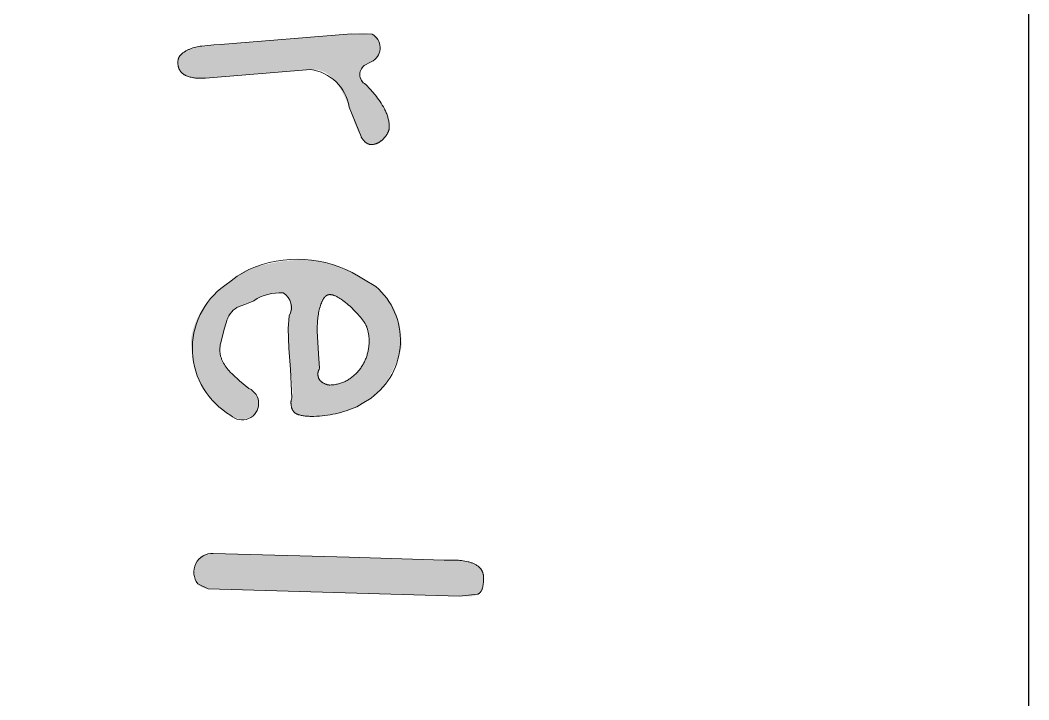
# Model space of a CAD drawing. Header units: millimetres. Extents: x 0 to 771, y -1 to 432.
# Drawn here: x 427.18 to 452.95, y 106.21 to 123.58 of the extents above; entities that cross this region are included whole.
import ezdxf

# ---------------------------------------------------------------- set-up
doc = ezdxf.new("R2010")
doc.units = ezdxf.units.MM
doc.header["$MEASUREMENT"] = 0
doc.layers.add('DEFAULT', color=4, linetype='Continuous', true_color=0x00ffff)
doc.layers.add('LAYER E', color=7, linetype='Continuous', true_color=0x000000)

msp = doc.modelspace()

# ---------------------------------------------------------------- hatches: boundary and pattern name
at = {"layer": 'DEFAULT', "true_color": 0x000000, "extrusion": (0, 0, -1)}
for points in [[(-435.886, 120.607), (-435.866, 120.641), (-435.846, 120.677), (-435.827, 120.713), (-435.809, 120.751), (-435.791, 120.789), (-435.774, 120.827), (-435.758, 120.867), (-435.663, 121.119), (-435.58, 121.357), (-435.557, 121.419), (-435.534, 121.481), (-435.509, 121.541), (-435.482, 121.601), (-435.454, 121.66), (-435.424, 121.718), (-435.394, 121.775), (-435.361, 121.831), (-435.344, 121.859), (-435.327, 121.886), (-435.31, 121.912), (-435.292, 121.938), (-435.273, 121.963), (-435.254, 121.988), (-435.235, 122.011), (-435.216, 122.035), (-435.196, 122.057), (-435.175, 122.079), (-435.154, 122.1), (-435.133, 122.121), (-435.111, 122.141), (-435.089, 122.16), (-435.066, 122.178), (-435.043, 122.196), (-435.032, 122.205), (-435.02, 122.213), (-435.008, 122.221), (-434.996, 122.229), (-434.984, 122.237), (-434.971, 122.244), (-434.959, 122.25), (-434.946, 122.257), (-434.933, 122.263), (-434.92, 122.269), (-434.907, 122.274), (-434.893, 122.279), (-434.88, 122.284), (-434.866, 122.289), (-434.853, 122.293), (-434.839, 122.297), (-434.825, 122.301), (-434.81, 122.304), (-434.796, 122.307), (-434.781, 122.309), (-434.767, 122.312), (-434.752, 122.314), (-434.737, 122.315), (-434.722, 122.317), (-434.707, 122.318), (-434.691, 122.319), (-434.676, 122.319), (-434.66, 122.319), (-434.644, 122.319), (-434.628, 122.319), (-434.612, 122.318), (-434.595, 122.317), (-434.595, 122.317), (-431.91, 122.1), (-431.883, 122.098), (-431.856, 122.097), (-431.828, 122.096), (-431.801, 122.096), (-431.773, 122.096), (-431.745, 122.097), (-431.716, 122.098), (-431.688, 122.1), (-431.659, 122.103), (-431.631, 122.106), (-431.603, 122.11), (-431.575, 122.115), (-431.548, 122.121), (-431.521, 122.127), (-431.494, 122.134), (-431.468, 122.142), (-431.455, 122.147), (-431.442, 122.151), (-431.43, 122.157), (-431.417, 122.162), (-431.405, 122.168), (-431.394, 122.174), (-431.382, 122.18), (-431.371, 122.187), (-431.36, 122.194), (-431.349, 122.202), (-431.339, 122.21), (-431.329, 122.218), (-431.319, 122.226), (-431.309, 122.235), (-431.3, 122.245), (-431.291, 122.254), (-431.286, 122.259), (-431.282, 122.264), (-431.278, 122.269), (-431.274, 122.275), (-431.27, 122.28), (-431.266, 122.285), (-431.262, 122.291), (-431.258, 122.297), (-431.255, 122.302), (-431.252, 122.308), (-431.248, 122.314), (-431.245, 122.32), (-431.242, 122.327), (-431.239, 122.333), (-431.236, 122.339), (-431.234, 122.346), (-431.231, 122.352), (-431.229, 122.359), (-431.227, 122.366), (-431.224, 122.373), (-431.222, 122.38), (-431.22, 122.387), (-431.219, 122.394), (-431.217, 122.401), (-431.215, 122.409), (-431.214, 122.416), (-431.212, 122.424), (-431.211, 122.432), (-431.209, 122.448), (-431.208, 122.464), (-431.207, 122.473), (-431.207, 122.483), (-431.206, 122.492), (-431.206, 122.502), (-431.207, 122.511), (-431.207, 122.52), (-431.208, 122.529), (-431.209, 122.537), (-431.21, 122.546), (-431.211, 122.555), (-431.212, 122.563), (-431.214, 122.571), (-431.216, 122.579), (-431.218, 122.588), (-431.221, 122.595), (-431.224, 122.603), (-431.226, 122.611), (-431.229, 122.618), (-431.233, 122.626), (-431.236, 122.633), (-431.24, 122.64), (-431.244, 122.647), (-431.248, 122.654), (-431.253, 122.661), (-431.257, 122.668), (-431.262, 122.674), (-431.267, 122.681), (-431.272, 122.687), (-431.278, 122.693), (-431.284, 122.699), (-431.29, 122.705), (-431.296, 122.711), (-431.309, 122.723), (-431.322, 122.734), (-431.335, 122.744), (-431.349, 122.755), (-431.364, 122.765), (-431.379, 122.775), (-431.394, 122.785), (-431.409, 122.794), (-431.425, 122.803), (-431.442, 122.812), (-431.459, 122.82), (-431.476, 122.828), (-431.493, 122.836), (-431.511, 122.844), (-431.53, 122.851), (-431.548, 122.858), (-431.586, 122.871), (-431.624, 122.882), (-431.663, 122.893), (-431.701, 122.902), (-431.739, 122.909), (-431.778, 122.916), (-431.817, 122.921), (-432.13, 122.947), (-432.13, 122.947), (-432.297, 122.96), (-432.297, 122.96), (-435.639, 123.229), (-435.764, 123.238), (-435.902, 123.245), (-435.938, 123.246), (-435.972, 123.246), (-436.007, 123.244), (-436.04, 123.242), (-436.073, 123.239), (-436.106, 123.235), (-436.137, 123.23), (-436.153, 123.227), (-436.168, 123.224), (-436.179, 123.22), (-436.189, 123.216), (-436.199, 123.212), (-436.209, 123.208), (-436.219, 123.203), (-436.228, 123.198), (-436.237, 123.192), (-436.246, 123.187), (-436.255, 123.181), (-436.259, 123.178), (-436.263, 123.175), (-436.267, 123.172), (-436.271, 123.169), (-436.275, 123.165), (-436.279, 123.162), (-436.283, 123.159), (-436.286, 123.155), (-436.29, 123.152), (-436.294, 123.148), (-436.297, 123.145), (-436.301, 123.141), (-436.304, 123.137), (-436.307, 123.133), (-436.311, 123.129), (-436.314, 123.125), (-436.317, 123.121), (-436.32, 123.116), (-436.323, 123.112), (-436.326, 123.107), (-436.329, 123.102), (-436.331, 123.097), (-436.334, 123.091), (-436.337, 123.086), (-436.339, 123.08), (-436.341, 123.074), (-436.344, 123.068), (-436.346, 123.061), (-436.348, 123.055), (-436.35, 123.048), (-436.352, 123.041), (-436.354, 123.034), (-436.358, 123.02), (-436.361, 123.004), (-436.364, 122.988), (-436.367, 122.971), (-436.369, 122.954), (-436.371, 122.935), (-436.373, 122.916), (-436.374, 122.896), (-436.375, 122.876), (-436.376, 122.857), (-436.375, 122.838), (-436.375, 122.821), (-436.374, 122.804), (-436.373, 122.796), (-436.372, 122.787), (-436.371, 122.78), (-436.37, 122.772), (-436.368, 122.764), (-436.367, 122.757), (-436.365, 122.75), (-436.364, 122.743), (-436.362, 122.736), (-436.36, 122.729), (-436.358, 122.723), (-436.355, 122.717), (-436.353, 122.711), (-436.35, 122.705), (-436.348, 122.699), (-436.345, 122.693), (-436.342, 122.688), (-436.339, 122.683), (-436.336, 122.678), (-436.334, 122.675), (-436.332, 122.673), (-436.326, 122.663), (-436.319, 122.654), (-436.311, 122.645), (-436.304, 122.636), (-436.296, 122.627), (-436.288, 122.619), (-436.28, 122.61), (-436.272, 122.602), (-436.264, 122.594), (-436.255, 122.586), (-436.246, 122.578), (-436.237, 122.57), (-436.228, 122.563), (-436.218, 122.556), (-436.209, 122.549), (-436.199, 122.542), (-436.095, 122.491), (-436.072, 122.48), (-436.049, 122.468), (-436.026, 122.455), (-436.003, 122.442), (-435.993, 122.435), (-435.984, 122.428), (-435.974, 122.421), (-435.966, 122.414), (-435.957, 122.407), (-435.949, 122.4), (-435.941, 122.393), (-435.934, 122.385), (-435.927, 122.378), (-435.92, 122.371), (-435.913, 122.363), (-435.907, 122.355), (-435.901, 122.348), (-435.896, 122.34), (-435.891, 122.332), (-435.886, 122.324), (-435.884, 122.32), (-435.882, 122.317), (-435.88, 122.313), (-435.878, 122.309), (-435.876, 122.305), (-435.874, 122.3), (-435.872, 122.296), (-435.87, 122.292), (-435.869, 122.288), (-435.867, 122.284), (-435.866, 122.28), (-435.864, 122.276), (-435.863, 122.272), (-435.862, 122.268), (-435.861, 122.263), (-435.86, 122.259), (-435.859, 122.255), (-435.858, 122.251), (-435.857, 122.247), (-435.857, 122.242), (-435.856, 122.238), (-435.856, 122.234), (-435.855, 122.229), (-435.855, 122.225), (-435.854, 122.221), (-435.854, 122.216), (-435.854, 122.212), (-435.854, 122.208), (-435.854, 122.203), (-435.854, 122.199), (-435.855, 122.194), (-435.855, 122.19), (-435.855, 122.188), (-435.855, 122.185), (-435.856, 122.183), (-435.856, 122.18), (-435.857, 122.178), (-435.857, 122.175), (-435.858, 122.173), (-435.859, 122.17), (-435.859, 122.168), (-435.86, 122.165), (-435.862, 122.159), (-435.864, 122.153), (-435.867, 122.147), (-435.869, 122.141), (-435.872, 122.134), (-435.876, 122.128), (-435.879, 122.121), (-435.887, 122.106), (-435.896, 122.091), (-435.906, 122.075), (-435.917, 122.058), (-435.93, 122.04), (-435.943, 122.021), (-435.973, 121.981), (-436.007, 121.938), (-436.119, 121.821), (-436.134, 121.805), (-436.149, 121.788), (-436.18, 121.752), (-436.212, 121.712), (-436.245, 121.669), (-436.278, 121.629), (-436.31, 121.588), (-436.341, 121.545), (-436.371, 121.502), (-436.401, 121.457), (-436.429, 121.411), (-436.457, 121.364), (-436.484, 121.316), (-436.497, 121.291), (-436.509, 121.266), (-436.521, 121.241), (-436.532, 121.216), (-436.542, 121.19), (-436.551, 121.164), (-436.56, 121.138), (-436.568, 121.112), (-436.575, 121.086), (-436.582, 121.059), (-436.588, 121.032), (-436.594, 121.004), (-436.598, 120.977), (-436.602, 120.949), (-436.606, 120.921), (-436.608, 120.893), (-436.609, 120.883), (-436.609, 120.872), (-436.609, 120.862), (-436.609, 120.851), (-436.609, 120.841), (-436.608, 120.831), (-436.607, 120.821), (-436.605, 120.81), (-436.603, 120.8), (-436.601, 120.79), (-436.599, 120.78), (-436.596, 120.769), (-436.593, 120.759), (-436.59, 120.749), (-436.586, 120.739), (-436.582, 120.729), (-436.578, 120.719), (-436.574, 120.709), (-436.569, 120.699), (-436.564, 120.689), (-436.558, 120.679), (-436.552, 120.669), (-436.546, 120.659), (-436.54, 120.649), (-436.533, 120.639), (-436.526, 120.629), (-436.519, 120.619), (-436.512, 120.609), (-436.504, 120.599), (-436.495, 120.59), (-436.487, 120.58), (-436.478, 120.57), (-436.46, 120.551), (-436.451, 120.542), (-436.442, 120.533), (-436.433, 120.525), (-436.423, 120.517), (-436.414, 120.509), (-436.405, 120.501), (-436.395, 120.494), (-436.386, 120.487), (-436.377, 120.48), (-436.367, 120.473), (-436.358, 120.467), (-436.348, 120.461), (-436.338, 120.455), (-436.329, 120.45), (-436.319, 120.445), (-436.309, 120.44), (-436.299, 120.435), (-436.289, 120.431), (-436.279, 120.427), (-436.269, 120.423), (-436.259, 120.42), (-436.249, 120.417), (-436.239, 120.414), (-436.229, 120.411), (-436.219, 120.409), (-436.209, 120.407), (-436.198, 120.405), (-436.188, 120.403), (-436.178, 120.402), (-436.167, 120.401), (-436.162, 120.401), (-436.158, 120.4), (-436.153, 120.4), (-436.148, 120.4), (-436.143, 120.4), (-436.139, 120.401), (-436.134, 120.401), (-436.129, 120.401), (-436.124, 120.402), (-436.12, 120.403), (-436.115, 120.403), (-436.11, 120.404), (-436.106, 120.405), (-436.101, 120.407), (-436.096, 120.408), (-436.092, 120.409), (-436.087, 120.411), (-436.082, 120.412), (-436.078, 120.414), (-436.073, 120.416), (-436.069, 120.418), (-436.064, 120.42), (-436.06, 120.422), (-436.055, 120.424), (-436.051, 120.426), (-436.046, 120.429), (-436.042, 120.431), (-436.037, 120.434), (-436.033, 120.437), (-436.028, 120.44), (-436.024, 120.443), (-436.02, 120.446), (-436.015, 120.449), (-436.011, 120.453), (-436.002, 120.46), (-435.993, 120.467), (-435.985, 120.475), (-435.976, 120.484), (-435.968, 120.493), (-435.959, 120.502), (-435.951, 120.512), (-435.943, 120.522), (-435.935, 120.533), (-435.926, 120.544), (-435.918, 120.556), (-435.91, 120.568), (-435.902, 120.58), (-435.894, 120.593)], [(-431.718, 109.172), (-431.713, 109.18), (-431.707, 109.188), (-431.702, 109.196), (-431.697, 109.204), (-431.692, 109.212), (-431.687, 109.221), (-431.683, 109.229), (-431.678, 109.238), (-431.674, 109.247), (-431.67, 109.256), (-431.666, 109.266), (-431.663, 109.275), (-431.66, 109.285), (-431.656, 109.295), (-431.653, 109.305), (-431.651, 109.315), (-431.648, 109.325), (-431.646, 109.335), (-431.643, 109.346), (-431.641, 109.357), (-431.64, 109.368), (-431.638, 109.379), (-431.636, 109.39), (-431.635, 109.401), (-431.633, 109.424), (-431.632, 109.448), (-431.632, 109.473), (-431.632, 109.498), (-431.633, 109.523), (-431.634, 109.535), (-431.635, 109.548), (-431.636, 109.56), (-431.638, 109.572), (-431.64, 109.583), (-431.642, 109.595), (-431.644, 109.606), (-431.646, 109.618), (-431.649, 109.629), (-431.651, 109.64), (-431.654, 109.651), (-431.657, 109.662), (-431.661, 109.672), (-431.664, 109.683), (-431.668, 109.693), (-431.672, 109.703), (-431.676, 109.713), (-431.681, 109.723), (-431.685, 109.733), (-431.69, 109.742), (-431.695, 109.752), (-431.7, 109.761), (-431.706, 109.77), (-431.711, 109.779), (-431.717, 109.788), (-431.723, 109.797), (-431.73, 109.805), (-431.736, 109.814), (-431.743, 109.822), (-431.749, 109.83), (-431.753, 109.834), (-431.757, 109.838), (-431.76, 109.842), (-431.764, 109.846), (-431.768, 109.849), (-431.772, 109.853), (-431.776, 109.856), (-431.78, 109.86), (-431.784, 109.863), (-431.788, 109.867), (-431.792, 109.87), (-431.796, 109.873), (-431.805, 109.88), (-431.814, 109.886), (-431.823, 109.892), (-431.833, 109.897), (-431.843, 109.902), (-431.853, 109.907), (-431.863, 109.912), (-431.874, 109.916), (-431.885, 109.921), (-431.896, 109.924), (-431.908, 109.928), (-431.919, 109.932), (-431.931, 109.935), (-431.944, 109.937), (-431.956, 109.94), (-431.969, 109.942), (-431.982, 109.944), (-431.996, 109.946), (-432.009, 109.948), (-432.023, 109.949), (-432.037, 109.95), (-432.052, 109.951), (-432.067, 109.951), (-432.082, 109.951), (-432.112, 109.951), (-432.113, 109.951), (-435.584, 109.849), (-435.584, 109.849), (-438.013, 109.778), (-438.136, 109.776), (-438.289, 109.776), (-438.331, 109.776), (-438.373, 109.774), (-438.414, 109.771), (-438.456, 109.767), (-438.498, 109.761), (-438.54, 109.754), (-438.581, 109.746), (-438.623, 109.736), (-438.644, 109.731), (-438.664, 109.725), (-438.684, 109.719), (-438.703, 109.712), (-438.722, 109.705), (-438.741, 109.698), (-438.759, 109.69), (-438.777, 109.681), (-438.795, 109.672), (-438.812, 109.663), (-438.829, 109.653), (-438.845, 109.642), (-438.861, 109.632), (-438.877, 109.62), (-438.892, 109.609), (-438.907, 109.596), (-438.914, 109.59), (-438.921, 109.584), (-438.927, 109.577), (-438.934, 109.57), (-438.94, 109.563), (-438.946, 109.555), (-438.952, 109.548), (-438.957, 109.54), (-438.963, 109.532), (-438.968, 109.524), (-438.972, 109.516), (-438.977, 109.507), (-438.981, 109.498), (-438.985, 109.489), (-438.989, 109.48), (-438.993, 109.471), (-438.996, 109.461), (-438.999, 109.452), (-439.002, 109.442), (-439.005, 109.431), (-439.007, 109.421), (-439.009, 109.411), (-439.011, 109.4), (-439.013, 109.389), (-439.014, 109.378), (-439.015, 109.366), (-439.016, 109.355), (-439.017, 109.343), (-439.017, 109.331), (-439.018, 109.319), (-439.018, 109.306), (-439.017, 109.294), (-439.015, 109.245), (-439.012, 109.199), (-439.01, 109.178), (-439.008, 109.158), (-439.005, 109.139), (-439.002, 109.12), (-438.999, 109.103), (-438.995, 109.086), (-438.991, 109.071), (-438.989, 109.064), (-438.987, 109.056), (-438.985, 109.049), (-438.982, 109.043), (-438.98, 109.036), (-438.978, 109.03), (-438.975, 109.024), (-438.973, 109.018), (-438.97, 109.013), (-438.967, 109.008), (-438.962, 108.997), (-438.956, 108.988), (-438.95, 108.979), (-438.947, 108.974), (-438.944, 108.97), (-438.941, 108.966), (-438.938, 108.962), (-438.935, 108.958), (-438.932, 108.954), (-438.928, 108.95), (-438.925, 108.947), (-438.922, 108.943), (-438.919, 108.94), (-438.915, 108.937), (-438.912, 108.934), (-438.909, 108.931), (-438.905, 108.928), (-438.902, 108.925), (-438.898, 108.923), (-438.895, 108.92), (-438.891, 108.918), (-438.888, 108.915), (-438.884, 108.913), (-438.881, 108.911), (-438.877, 108.909), (-438.873, 108.907), (-438.87, 108.906), (-438.866, 108.904), (-438.862, 108.903), (-438.856, 108.899), (-438.85, 108.896), (-438.844, 108.893), (-438.837, 108.889), (-438.831, 108.886), (-438.824, 108.884), (-438.818, 108.881), (-438.811, 108.878), (-438.805, 108.875), (-438.798, 108.873), (-438.791, 108.871), (-438.784, 108.869), (-438.777, 108.866), (-438.77, 108.865), (-438.763, 108.863), (-438.756, 108.861), (-438.749, 108.859), (-438.742, 108.858), (-438.727, 108.855), (-438.712, 108.853), (-438.697, 108.851), (-438.681, 108.85), (-438.665, 108.85), (-438.649, 108.849), (-438.406, 108.856), (-438.405, 108.856), (-431.978, 109.045), (-431.968, 109.045), (-431.958, 109.046), (-431.947, 109.046), (-431.937, 109.048), (-431.928, 109.049), (-431.918, 109.05), (-431.908, 109.052), (-431.899, 109.054), (-431.89, 109.057), (-431.881, 109.059), (-431.872, 109.062), (-431.863, 109.065), (-431.854, 109.068), (-431.846, 109.071), (-431.837, 109.075), (-431.829, 109.079), (-431.821, 109.083), (-431.813, 109.087), (-431.806, 109.092), (-431.798, 109.097), (-431.791, 109.102), (-431.783, 109.107), (-431.776, 109.112), (-431.769, 109.118), (-431.762, 109.124), (-431.755, 109.13), (-431.749, 109.137), (-431.742, 109.143), (-431.736, 109.15), (-431.73, 109.157), (-431.724, 109.164)]]:
    msp.add_hatch(color=178, dxfattribs=at).paths.add_polyline_path(points, flags=0)
h = msp.add_hatch(color=178, dxfattribs=at)
h.paths.add_polyline_path([(-432.559, 113.479), (-432.52, 113.504), (-432.481, 113.53), (-432.442, 113.558), (-432.404, 113.587), (-432.366, 113.618), (-432.328, 113.649), (-432.291, 113.682), (-432.254, 113.717), (-432.217, 113.752), (-432.181, 113.789), (-432.11, 113.865), (-432.039, 113.944), (-431.971, 114.027), (-431.938, 114.069), (-431.907, 114.111), (-431.877, 114.151), (-431.85, 114.19), (-431.824, 114.229), (-431.801, 114.267), (-431.779, 114.304), (-431.759, 114.339), (-431.755, 114.349), (-431.75, 114.358), (-431.745, 114.368), (-431.741, 114.379), (-431.732, 114.401), (-431.723, 114.425), (-431.714, 114.452), (-431.705, 114.48), (-431.697, 114.51), (-431.689, 114.541), (-431.622, 114.815), (-431.606, 114.886), (-431.591, 114.957), (-431.579, 115.026), (-431.567, 115.095), (-431.558, 115.161), (-431.551, 115.219), (-431.546, 115.271), (-431.544, 115.295), (-431.544, 115.316), (-431.543, 115.34), (-431.544, 115.365), (-431.545, 115.389), (-431.546, 115.414), (-431.548, 115.439), (-431.551, 115.464), (-431.554, 115.489), (-431.558, 115.514), (-431.563, 115.54), (-431.568, 115.566), (-431.574, 115.592), (-431.58, 115.618), (-431.587, 115.645), (-431.594, 115.671), (-431.603, 115.698), (-431.611, 115.725), (-431.63, 115.779), (-431.651, 115.833), (-431.672, 115.887), (-431.696, 115.94), (-431.721, 115.993), (-431.747, 116.045), (-431.775, 116.097), (-431.805, 116.149), (-431.835, 116.2), (-431.867, 116.25), (-431.9, 116.299), (-431.934, 116.347), (-431.97, 116.394), (-432.006, 116.439), (-432.044, 116.484), (-432.083, 116.527), (-432.122, 116.569), (-432.162, 116.609), (-432.202, 116.646), (-432.242, 116.681), (-432.262, 116.698), (-432.283, 116.714), (-432.303, 116.73), (-432.323, 116.745), (-432.344, 116.759), (-432.364, 116.773), (-432.385, 116.786), (-432.405, 116.799), (-432.451, 116.83), (-432.494, 116.86), (-432.533, 116.889), (-432.57, 116.917), (-432.723, 117.034), (-432.758, 117.064), (-432.792, 117.092), (-432.825, 117.117), (-432.842, 117.128), (-432.858, 117.14), (-432.866, 117.145), (-432.875, 117.15), (-432.884, 117.155), (-432.892, 117.16), (-432.902, 117.165), (-432.911, 117.17), (-432.921, 117.174), (-432.93, 117.179), (-432.941, 117.183), (-432.951, 117.187), (-432.961, 117.191), (-432.972, 117.195), (-432.983, 117.199), (-432.995, 117.202), (-433.018, 117.209), (-433.103, 117.237), (-433.188, 117.264), (-433.273, 117.289), (-433.358, 117.312), (-433.444, 117.334), (-433.53, 117.353), (-433.616, 117.372), (-433.702, 117.388), (-433.789, 117.403), (-433.876, 117.416), (-433.963, 117.427), (-434.05, 117.437), (-434.137, 117.445), (-434.225, 117.451), (-434.313, 117.456), (-434.401, 117.459), (-434.441, 117.46), (-434.481, 117.459), (-434.522, 117.457), (-434.564, 117.455), (-434.606, 117.451), (-434.65, 117.446), (-434.694, 117.44), (-434.739, 117.433), (-434.785, 117.425), (-434.832, 117.416), (-434.927, 117.395), (-435.027, 117.369), (-435.129, 117.339), (-435.231, 117.307), (-435.329, 117.273), (-435.422, 117.237), (-435.511, 117.201), (-435.596, 117.162), (-435.637, 117.143), (-435.677, 117.123), (-435.716, 117.102), (-435.753, 117.082), (-435.79, 117.061), (-435.825, 117.039), (-435.841, 117.028), (-435.856, 117.017), (-435.871, 117.007), (-435.886, 116.997), (-435.901, 116.988), (-435.916, 116.98), (-435.932, 116.972), (-435.947, 116.964), (-435.977, 116.95), (-436.007, 116.934), (-436.068, 116.901), (-436.124, 116.868), (-436.149, 116.853), (-436.171, 116.838), (-436.263, 116.774), (-436.307, 116.738), (-436.348, 116.701), (-436.389, 116.663), (-436.427, 116.625), (-436.464, 116.586), (-436.5, 116.547), (-436.533, 116.508), (-436.565, 116.468), (-436.596, 116.427), (-436.625, 116.386), (-436.652, 116.344), (-436.678, 116.302), (-436.702, 116.259), (-436.724, 116.216), (-436.745, 116.172), (-436.755, 116.15), (-436.764, 116.128), (-436.782, 116.083), (-436.798, 116.037), (-436.814, 115.991), (-436.829, 115.943), (-436.842, 115.895), (-436.855, 115.846), (-436.866, 115.795), (-436.877, 115.744), (-436.886, 115.693), (-436.894, 115.64), (-436.902, 115.586), (-436.908, 115.532), (-436.913, 115.477), (-436.917, 115.42), (-436.92, 115.363), (-436.922, 115.305), (-436.922, 115.297), (-436.922, 115.289), (-436.922, 115.28), (-436.922, 115.271), (-436.921, 115.262), (-436.92, 115.253), (-436.918, 115.234), (-436.916, 115.215), (-436.912, 115.195), (-436.908, 115.174), (-436.903, 115.152), (-436.898, 115.13), (-436.892, 115.107), (-436.885, 115.084), (-436.878, 115.06), (-436.861, 115.009), (-436.841, 114.956), (-436.819, 114.902), (-436.796, 114.847), (-436.747, 114.738), (-436.694, 114.629), (-436.636, 114.52), (-436.606, 114.466), (-436.575, 114.413), (-436.544, 114.363), (-436.512, 114.313), (-436.48, 114.265), (-436.448, 114.219), (-436.415, 114.174), (-436.382, 114.13), (-436.366, 114.109), (-436.349, 114.09), (-436.333, 114.071), (-436.317, 114.053), (-436.301, 114.036), (-436.286, 114.021), (-436.27, 114.006), (-436.255, 113.992), (-436.24, 113.98), (-436.233, 113.974), (-436.226, 113.968), (-436.218, 113.963), (-436.211, 113.958), (-436.204, 113.953), (-436.197, 113.948), (-436.19, 113.944), (-436.183, 113.94), (-436.176, 113.936), (-436.169, 113.932), (-436.162, 113.929), (-436.155, 113.926), (-436.148, 113.923), (-436.142, 113.921), (-436.128, 113.916), (-436.115, 113.91), (-436.101, 113.904), (-436.088, 113.898), (-436.074, 113.891), (-436.06, 113.883), (-436.046, 113.875), (-436.032, 113.867), (-436.018, 113.858), (-436.004, 113.849), (-435.99, 113.839), (-435.976, 113.829), (-435.961, 113.818), (-435.947, 113.807), (-435.918, 113.783), (-435.847, 113.734), (-435.838, 113.728), (-435.829, 113.722), (-435.82, 113.717), (-435.812, 113.712), (-435.803, 113.707), (-435.798, 113.705), (-435.794, 113.703), (-435.789, 113.701), (-435.785, 113.699), (-435.78, 113.698), (-435.64, 113.642), (-435.572, 113.618), (-435.504, 113.595), (-435.437, 113.574), (-435.37, 113.555), (-435.302, 113.537), (-435.235, 113.521), (-435.168, 113.507), (-435.1, 113.494), (-435.032, 113.483), (-434.962, 113.474), (-434.893, 113.466), (-434.822, 113.46), (-434.752, 113.456), (-434.68, 113.453), (-434.613, 113.453), (-434.581, 113.453), (-434.55, 113.454), (-434.52, 113.456), (-434.491, 113.458), (-434.463, 113.461), (-434.436, 113.464), (-434.409, 113.467), (-434.384, 113.472), (-434.36, 113.477), (-434.337, 113.482), (-434.315, 113.488), (-434.304, 113.491), (-434.293, 113.494), (-434.283, 113.498), (-434.273, 113.501), (-434.263, 113.505), (-434.253, 113.509), (-434.249, 113.511), (-434.244, 113.513), (-434.24, 113.515), (-434.235, 113.517), (-434.231, 113.519), (-434.226, 113.522), (-434.222, 113.524), (-434.218, 113.527), (-434.214, 113.529), (-434.21, 113.532), (-434.206, 113.535), (-434.202, 113.538), (-434.198, 113.541), (-434.194, 113.544), (-434.19, 113.547), (-434.187, 113.55), (-434.183, 113.553), (-434.18, 113.557), (-434.176, 113.56), (-434.173, 113.564), (-434.17, 113.567), (-434.167, 113.571), (-434.163, 113.575), (-434.16, 113.579), (-434.157, 113.582), (-434.155, 113.586), (-434.152, 113.591), (-434.149, 113.595), (-434.146, 113.599), (-434.144, 113.603), (-434.141, 113.608), (-434.139, 113.612), (-434.136, 113.617), (-434.134, 113.621), (-434.131, 113.626), (-434.129, 113.631), (-434.127, 113.636), (-434.125, 113.641), (-434.123, 113.646), (-434.121, 113.651), (-434.118, 113.662), (-434.114, 113.672), (-434.111, 113.683), (-434.108, 113.695), (-434.106, 113.707), (-434.104, 113.719), (-434.102, 113.731), (-434.1, 113.744), (-434.099, 113.757), (-434.098, 113.771), (-434.097, 113.784), (-434.097, 113.798), (-434.096, 113.804), (-434.097, 113.811), (-434.097, 113.817), (-434.097, 113.824), (-434.098, 113.831), (-434.099, 113.838), (-434.1, 113.845), (-434.101, 113.852), (-434.103, 113.86), (-434.104, 113.868), (-434.108, 113.884), (-434.112, 113.901), (-434.117, 113.919), (-434.122, 113.942), (-434.127, 113.965), (-434.13, 113.987), (-434.133, 114.009), (-434.134, 114.02), (-434.135, 114.031), (-434.136, 114.043), (-434.137, 114.055), (-434.137, 114.082), (-434.137, 114.111), (-434.131, 114.248), (-434.121, 114.384), (-434.106, 114.52), (-434.087, 114.654), (-434.068, 114.789), (-434.054, 114.925), (-434.044, 115.061), (-434.038, 115.198), (-434.038, 115.198), (-434.026, 115.701), (-434.025, 115.743), (-434.026, 115.784), (-434.028, 115.824), (-434.031, 115.864), (-434.035, 115.904), (-434.04, 115.943), (-434.046, 115.981), (-434.054, 116.019), (-434.061, 116.057), (-434.067, 116.096), (-434.073, 116.134), (-434.077, 116.174), (-434.08, 116.214), (-434.082, 116.255), (-434.082, 116.296), (-434.082, 116.337), (-434.081, 116.343), (-434.081, 116.349), (-434.081, 116.355), (-434.08, 116.361), (-434.08, 116.367), (-434.079, 116.372), (-434.078, 116.378), (-434.077, 116.383), (-434.076, 116.389), (-434.074, 116.394), (-434.073, 116.399), (-434.072, 116.405), (-434.07, 116.41), (-434.068, 116.415), (-434.066, 116.42), (-434.065, 116.425), (-434.062, 116.43), (-434.06, 116.435), (-434.058, 116.44), (-434.056, 116.445), (-434.053, 116.449), (-434.05, 116.454), (-434.048, 116.459), (-434.045, 116.463), (-434.042, 116.468), (-434.039, 116.472), (-434.036, 116.477), (-434.032, 116.481), (-434.029, 116.485), (-434.025, 116.489), (-434.022, 116.493), (-434.018, 116.497), (-434.002, 116.513), (-433.987, 116.528), (-433.972, 116.543), (-433.956, 116.557), (-433.941, 116.571), (-433.926, 116.584), (-433.911, 116.596), (-433.895, 116.608), (-433.773, 116.604), (-433.718, 116.6), (-433.668, 116.597), (-433.621, 116.592), (-433.598, 116.589), (-433.575, 116.585), (-433.553, 116.581), (-433.531, 116.577), (-433.51, 116.573), (-433.489, 116.568), (-433.468, 116.563), (-433.448, 116.557), (-433.427, 116.551), (-433.407, 116.544), (-433.387, 116.536), (-433.368, 116.528), (-433.348, 116.52), (-433.329, 116.51), (-433.289, 116.49), (-433.245, 116.466), (-433.146, 116.41), (-433.144, 116.408), (-433.143, 116.407), (-433.141, 116.406), (-433.14, 116.404), (-433.138, 116.403), (-433.136, 116.401), (-433.135, 116.4), (-433.133, 116.399), (-433.132, 116.398), (-433.13, 116.396), (-433.128, 116.395), (-433.126, 116.394), (-433.125, 116.393), (-433.123, 116.392), (-433.121, 116.391), (-433.119, 116.39), (-433.117, 116.389), (-433.115, 116.388), (-433.114, 116.387), (-433.112, 116.386), (-433.11, 116.385), (-433.108, 116.385), (-433.106, 116.384), (-433.104, 116.383), (-433.102, 116.382), (-433.099, 116.382), (-433.097, 116.381), (-433.095, 116.381), (-433.093, 116.38), (-433.091, 116.379), (-433.086, 116.379), (-433.082, 116.378), (-433.077, 116.377), (-433.073, 116.375), (-433.068, 116.374), (-433.063, 116.373), (-433.058, 116.371), (-433.053, 116.369), (-433.048, 116.367), (-433.043, 116.365), (-433.037, 116.363), (-433.026, 116.358), (-433.015, 116.353), (-433.003, 116.347), (-432.992, 116.341), (-432.986, 116.338), (-432.98, 116.335), (-432.974, 116.333), (-432.969, 116.33), (-432.963, 116.328), (-432.958, 116.326), (-432.952, 116.324), (-432.947, 116.322), (-432.941, 116.321), (-432.936, 116.319), (-432.93, 116.318), (-432.925, 116.317), (-432.92, 116.315), (-432.914, 116.314), (-432.909, 116.314), (-432.904, 116.312), (-432.899, 116.311), (-432.893, 116.31), (-432.888, 116.308), (-432.882, 116.307), (-432.877, 116.305), (-432.871, 116.303), (-432.866, 116.301), (-432.86, 116.299), (-432.854, 116.296), (-432.849, 116.294), (-432.843, 116.291), (-432.837, 116.288), (-432.825, 116.282), (-432.802, 116.272), (-432.778, 116.261), (-432.754, 116.249), (-432.731, 116.237), (-432.707, 116.223), (-432.684, 116.208), (-432.66, 116.192), (-432.637, 116.176), (-432.625, 116.167), (-432.619, 116.163), (-432.613, 116.158), (-432.608, 116.153), (-432.602, 116.148), (-432.597, 116.143), (-432.592, 116.138), (-432.586, 116.132), (-432.581, 116.127), (-432.576, 116.121), (-432.571, 116.116), (-432.566, 116.11), (-432.561, 116.104), (-432.556, 116.098), (-432.552, 116.091), (-432.542, 116.079), (-432.533, 116.065), (-432.525, 116.051), (-432.516, 116.037), (-432.508, 116.022), (-432.5, 116.007), (-432.493, 115.991), (-432.48, 115.961), (-432.474, 115.946), (-432.467, 115.93), (-432.46, 115.911), (-432.446, 115.868), (-432.43, 115.817), (-432.396, 115.704), (-432.364, 115.582), (-432.304, 115.335), (-432.292, 115.279), (-432.288, 115.253), (-432.284, 115.23), (-432.281, 115.208), (-432.28, 115.198), (-432.279, 115.189), (-432.279, 115.179), (-432.278, 115.171), (-432.278, 115.163), (-432.278, 115.155), (-432.279, 115.134), (-432.281, 115.113), (-432.282, 115.093), (-432.285, 115.073), (-432.288, 115.053), (-432.291, 115.033), (-432.296, 115.013), (-432.3, 114.994), (-432.306, 114.974), (-432.311, 114.955), (-432.318, 114.937), (-432.325, 114.918), (-432.332, 114.9), (-432.34, 114.881), (-432.349, 114.863), (-432.358, 114.845), (-432.377, 114.81), (-432.398, 114.776), (-432.419, 114.742), (-432.442, 114.71), (-432.466, 114.678), (-432.491, 114.646), (-432.517, 114.616), (-432.544, 114.586), (-432.6, 114.529), (-432.659, 114.472), (-432.72, 114.418), (-432.783, 114.365), (-433.021, 114.167), (-433.181, 114.009), (-433.193, 113.997), (-433.204, 113.985), (-433.214, 113.972), (-433.219, 113.966), (-433.224, 113.96), (-433.229, 113.954), (-433.233, 113.948), (-433.237, 113.941), (-433.241, 113.935), (-433.245, 113.929), (-433.249, 113.923), (-433.252, 113.917), (-433.255, 113.911), (-433.258, 113.905), (-433.261, 113.899), (-433.264, 113.893), (-433.266, 113.886), (-433.269, 113.88), (-433.271, 113.874), (-433.273, 113.868), (-433.274, 113.862), (-433.276, 113.856), (-433.277, 113.85), (-433.279, 113.844), (-433.28, 113.838), (-433.28, 113.832), (-433.281, 113.826), (-433.281, 113.82), (-433.282, 113.814), (-433.282, 113.804), (-433.282, 113.793), (-433.281, 113.783), (-433.281, 113.773), (-433.28, 113.763), (-433.278, 113.753), (-433.277, 113.743), (-433.275, 113.733), (-433.273, 113.723), (-433.271, 113.713), (-433.269, 113.703), (-433.266, 113.694), (-433.263, 113.684), (-433.26, 113.675), (-433.256, 113.665), (-433.253, 113.656), (-433.249, 113.647), (-433.244, 113.638), (-433.24, 113.629), (-433.235, 113.62), (-433.23, 113.611), (-433.225, 113.602), (-433.219, 113.593), (-433.213, 113.584), (-433.207, 113.576), (-433.201, 113.567), (-433.194, 113.559), (-433.187, 113.55), (-433.18, 113.542), (-433.173, 113.534), (-433.165, 113.526), (-433.157, 113.517), (-433.149, 113.51), (-433.141, 113.502), (-433.133, 113.494), (-433.124, 113.487), (-433.116, 113.48), (-433.107, 113.474), (-433.098, 113.467), (-433.09, 113.461), (-433.081, 113.455), (-433.072, 113.449), (-433.063, 113.444), (-433.054, 113.438), (-433.044, 113.433), (-433.035, 113.429), (-433.025, 113.424), (-433.016, 113.42), (-433.006, 113.416), (-432.996, 113.412), (-432.986, 113.408), (-432.977, 113.405), (-432.966, 113.402), (-432.956, 113.399), (-432.946, 113.397), (-432.936, 113.394), (-432.925, 113.392), (-432.915, 113.39), (-432.904, 113.389), (-432.893, 113.387), (-432.882, 113.386), (-432.871, 113.385), (-432.86, 113.385), (-432.849, 113.384), (-432.841, 113.384), (-432.832, 113.384), (-432.824, 113.384), (-432.816, 113.385), (-432.807, 113.386), (-432.799, 113.387), (-432.79, 113.388), (-432.781, 113.389), (-432.773, 113.39), (-432.764, 113.392), (-432.755, 113.394), (-432.746, 113.396), (-432.738, 113.398), (-432.729, 113.401), (-432.72, 113.403), (-432.711, 113.406), (-432.702, 113.409), (-432.692, 113.413), (-432.674, 113.42), (-432.655, 113.428), (-432.637, 113.436), (-432.618, 113.446), (-432.598, 113.456), (-432.579, 113.467)], flags=0)
h.paths.add_polyline_path([(-435.508, 114.36), (-435.484, 114.348), (-435.46, 114.336), (-435.436, 114.326), (-435.411, 114.316), (-435.386, 114.307), (-435.361, 114.298), (-435.335, 114.29), (-435.309, 114.283), (-435.283, 114.277), (-435.257, 114.272), (-435.23, 114.267), (-435.203, 114.263), (-435.175, 114.26), (-435.148, 114.257), (-435.12, 114.255), (-435.091, 114.254), (-435.086, 114.254), (-435.081, 114.254), (-435.076, 114.254), (-435.07, 114.255), (-435.065, 114.255), (-435.059, 114.256), (-435.054, 114.257), (-435.048, 114.258), (-435.042, 114.259), (-435.037, 114.26), (-435.031, 114.261), (-435.025, 114.263), (-435.019, 114.264), (-435.013, 114.266), (-435.007, 114.268), (-435.001, 114.27), (-434.995, 114.272), (-434.989, 114.274), (-434.977, 114.279), (-434.964, 114.285), (-434.951, 114.291), (-434.938, 114.298), (-434.925, 114.305), (-434.912, 114.313), (-434.898, 114.321), (-434.891, 114.326), (-434.885, 114.33), (-434.878, 114.335), (-434.872, 114.339), (-434.866, 114.344), (-434.861, 114.349), (-434.855, 114.354), (-434.85, 114.36), (-434.845, 114.365), (-434.84, 114.37), (-434.835, 114.376), (-434.831, 114.382), (-434.827, 114.388), (-434.823, 114.394), (-434.819, 114.4), (-434.815, 114.406), (-434.812, 114.412), (-434.809, 114.419), (-434.806, 114.425), (-434.803, 114.432), (-434.8, 114.439), (-434.798, 114.446), (-434.796, 114.453), (-434.794, 114.46), (-434.792, 114.467), (-434.79, 114.475), (-434.789, 114.482), (-434.788, 114.49), (-434.787, 114.498), (-434.786, 114.506), (-434.786, 114.514), (-434.785, 114.522), (-434.785, 114.532), (-434.786, 114.542), (-434.786, 114.552), (-434.787, 114.562), (-434.788, 114.571), (-434.788, 114.576), (-434.789, 114.58), (-434.79, 114.584), (-434.791, 114.589), (-434.792, 114.593), (-434.793, 114.597), (-434.794, 114.601), (-434.795, 114.605), (-434.796, 114.609), (-434.797, 114.613), (-434.799, 114.617), (-434.8, 114.621), (-434.802, 114.624), (-434.803, 114.628), (-434.805, 114.632), (-434.806, 114.635), (-434.808, 114.639), (-434.81, 114.642), (-434.812, 114.645), (-434.814, 114.648), (-434.816, 114.652), (-434.818, 114.655), (-434.818, 114.66), (-434.818, 114.663), (-434.818, 114.666), (-434.818, 114.668), (-434.819, 114.67), (-434.819, 114.672), (-434.819, 114.673), (-434.819, 114.674), (-434.819, 114.675), (-434.819, 114.676), (-434.82, 114.677), (-434.82, 114.678), (-434.82, 114.678), (-434.82, 114.679), (-434.82, 114.68), (-434.821, 114.68), (-434.821, 114.681), (-434.821, 114.681), (-434.821, 114.681), (-434.821, 114.682), (-434.821, 114.682), (-434.822, 114.682), (-434.822, 114.683), (-434.822, 114.683), (-434.822, 114.683), (-434.822, 114.683), (-434.822, 114.684), (-434.823, 114.684), (-434.823, 114.684), (-434.823, 114.684), (-434.823, 114.684), (-434.823, 114.685), (-434.823, 114.685), (-434.824, 114.685), (-434.824, 114.685), (-434.824, 114.685), (-434.824, 114.686), (-434.824, 114.686), (-434.824, 114.686), (-434.825, 114.686), (-434.825, 114.687), (-434.825, 114.687), (-434.825, 114.687), (-434.825, 114.688), (-434.825, 114.688), (-434.825, 114.688), (-434.826, 114.688), (-434.826, 114.689), (-434.826, 114.69), (-434.826, 114.69), (-434.827, 114.691), (-434.827, 114.692), (-434.827, 114.693), (-434.827, 114.693), (-434.827, 114.694), (-434.827, 114.695), (-434.828, 114.696), (-434.828, 114.697), (-434.828, 114.699), (-434.828, 114.701), (-434.828, 114.704), (-434.829, 114.706), (-434.829, 114.709), (-434.829, 114.715), (-434.828, 114.736), (-434.826, 114.763), (-434.82, 114.836), (-434.796, 115.055), (-434.789, 115.123), (-434.783, 115.192), (-434.774, 115.335), (-434.77, 115.482), (-434.769, 115.727), (-434.77, 115.771), (-434.771, 115.815), (-434.774, 115.858), (-434.777, 115.901), (-434.781, 115.942), (-434.785, 115.983), (-434.791, 116.024), (-434.797, 116.063), (-434.804, 116.102), (-434.811, 116.14), (-434.82, 116.177), (-434.829, 116.213), (-434.839, 116.249), (-434.85, 116.284), (-434.861, 116.318), (-434.873, 116.349), (-434.879, 116.364), (-434.885, 116.379), (-434.891, 116.393), (-434.898, 116.406), (-434.904, 116.419), (-434.911, 116.431), (-434.917, 116.443), (-434.924, 116.454), (-434.931, 116.465), (-434.938, 116.475), (-434.945, 116.484), (-434.949, 116.489), (-434.952, 116.494), (-434.956, 116.498), (-434.96, 116.502), (-434.963, 116.506), (-434.967, 116.51), (-434.971, 116.514), (-434.975, 116.517), (-434.978, 116.521), (-434.982, 116.524), (-434.986, 116.528), (-434.99, 116.531), (-434.994, 116.534), (-434.998, 116.537), (-435.002, 116.539), (-435.006, 116.542), (-435.01, 116.544), (-435.014, 116.547), (-435.018, 116.549), (-435.022, 116.551), (-435.026, 116.553), (-435.03, 116.555), (-435.034, 116.556), (-435.039, 116.558), (-435.043, 116.559), (-435.047, 116.56), (-435.051, 116.562), (-435.056, 116.563), (-435.06, 116.563), (-435.064, 116.564), (-435.069, 116.565), (-435.073, 116.565), (-435.078, 116.565), (-435.082, 116.566), (-435.089, 116.566), (-435.096, 116.566), (-435.103, 116.565), (-435.11, 116.565), (-435.117, 116.564), (-435.124, 116.563), (-435.131, 116.562), (-435.139, 116.561), (-435.146, 116.559), (-435.154, 116.557), (-435.162, 116.556), (-435.169, 116.553), (-435.177, 116.551), (-435.185, 116.549), (-435.193, 116.546), (-435.201, 116.543), (-435.217, 116.537), (-435.234, 116.53), (-435.251, 116.522), (-435.269, 116.513), (-435.287, 116.503), (-435.305, 116.493), (-435.323, 116.482), (-435.342, 116.47), (-435.38, 116.445), (-435.418, 116.419), (-435.456, 116.391), (-435.493, 116.362), (-435.53, 116.331), (-435.568, 116.299), (-435.605, 116.266), (-435.642, 116.232), (-435.713, 116.162), (-435.78, 116.092), (-435.812, 116.057), (-435.842, 116.021), (-435.872, 115.986), (-435.9, 115.951), (-435.927, 115.917), (-435.95, 115.884), (-435.971, 115.853), (-435.981, 115.839), (-435.99, 115.824), (-435.998, 115.811), (-436.006, 115.797), (-436.013, 115.784), (-436.019, 115.772), (-436.024, 115.76), (-436.027, 115.754), (-436.029, 115.749), (-436.032, 115.743), (-436.034, 115.737), (-436.036, 115.732), (-436.037, 115.727), (-436.049, 115.685), (-436.06, 115.643), (-436.07, 115.602), (-436.077, 115.56), (-436.084, 115.519), (-436.088, 115.479), (-436.09, 115.46), (-436.092, 115.441), (-436.093, 115.423), (-436.093, 115.405), (-436.094, 115.378), (-436.093, 115.351), (-436.093, 115.325), (-436.091, 115.298), (-436.089, 115.272), (-436.087, 115.245), (-436.084, 115.219), (-436.08, 115.193), (-436.076, 115.167), (-436.072, 115.142), (-436.066, 115.116), (-436.061, 115.091), (-436.054, 115.065), (-436.047, 115.04), (-436.04, 115.015), (-436.032, 114.99), (-436.023, 114.965), (-436.014, 114.941), (-436.004, 114.916), (-435.994, 114.892), (-435.983, 114.869), (-435.972, 114.845), (-435.96, 114.822), (-435.948, 114.799), (-435.935, 114.777), (-435.922, 114.754), (-435.908, 114.732), (-435.893, 114.71), (-435.879, 114.689), (-435.863, 114.667), (-435.847, 114.646), (-435.831, 114.626), (-435.814, 114.605), (-435.797, 114.585), (-435.779, 114.566), (-435.761, 114.547), (-435.742, 114.529), (-435.723, 114.511), (-435.703, 114.494), (-435.683, 114.477), (-435.663, 114.46), (-435.642, 114.445), (-435.621, 114.429), (-435.599, 114.414), (-435.577, 114.4), (-435.554, 114.386), (-435.531, 114.373)], flags=0)

# ---------------------------------------------------------------- linework, layer by layer
at = {"layer": 'DEFAULT', "color": 178, "lineweight": 0, "true_color": 0x000000}
for points in [[(435.886, 120.607), (435.58, 121.357, 0.337614), (434.595, 122.317), (431.91, 122.1), (431.883, 122.098), (431.856, 122.097), (431.828, 122.096), (431.801, 122.096), (431.773, 122.096), (431.745, 122.097), (431.716, 122.098), (431.688, 122.1), (431.659, 122.103), (431.631, 122.106), (431.603, 122.11), (431.575, 122.115), (431.548, 122.121), (431.521, 122.127), (431.494, 122.134), (431.468, 122.142), (431.455, 122.147), (431.442, 122.151), (431.43, 122.157), (431.417, 122.162), (431.405, 122.168), (431.394, 122.174), (431.382, 122.18), (431.371, 122.187), (431.36, 122.194), (431.349, 122.202), (431.339, 122.21), (431.329, 122.218), (431.319, 122.226), (431.309, 122.235), (431.3, 122.245), (431.291, 122.254), (431.286, 122.259), (431.282, 122.264), (431.278, 122.269), (431.274, 122.275), (431.27, 122.28), (431.266, 122.285), (431.262, 122.291), (431.258, 122.297), (431.255, 122.302), (431.252, 122.308), (431.248, 122.314), (431.245, 122.32), (431.242, 122.327), (431.239, 122.333), (431.236, 122.339), (431.234, 122.346), (431.231, 122.352), (431.229, 122.359), (431.227, 122.366), (431.224, 122.373), (431.222, 122.38), (431.22, 122.387), (431.219, 122.394), (431.217, 122.401), (431.215, 122.409), (431.214, 122.416), (431.212, 122.424), (431.211, 122.432), (431.209, 122.448), (431.208, 122.464), (431.207, 122.473), (431.207, 122.483), (431.206, 122.492), (431.206, 122.502), (431.207, 122.511), (431.207, 122.52), (431.208, 122.529), (431.209, 122.537), (431.21, 122.546), (431.211, 122.555), (431.212, 122.563), (431.214, 122.571), (431.216, 122.579), (431.218, 122.588), (431.221, 122.595), (431.224, 122.603), (431.226, 122.611), (431.229, 122.618), (431.233, 122.626), (431.236, 122.633), (431.24, 122.64), (431.244, 122.647), (431.248, 122.654), (431.253, 122.661), (431.257, 122.668), (431.262, 122.674), (431.267, 122.681), (431.272, 122.687), (431.278, 122.693), (431.284, 122.699), (431.29, 122.705), (431.296, 122.711), (431.309, 122.723), (431.322, 122.734), (431.335, 122.744), (431.349, 122.755), (431.364, 122.765), (431.379, 122.775), (431.394, 122.785), (431.409, 122.794), (431.425, 122.803), (431.442, 122.812), (431.459, 122.82), (431.476, 122.828), (431.493, 122.836), (431.511, 122.844), (431.53, 122.851), (431.548, 122.858), (431.586, 122.871), (431.624, 122.882), (431.663, 122.893), (431.701, 122.902), (431.739, 122.909), (431.778, 122.916), (431.817, 122.921), (432.13, 122.947), (432.297, 122.96), (435.639, 123.229), (436.168, 123.224, -0.560892), (436.199, 122.542), (436.095, 122.491), (436.003, 122.442, 0.595615), (436.007, 121.938), (436.119, 121.821), (436.245, 121.669), (436.278, 121.629), (436.31, 121.588), (436.341, 121.545), (436.371, 121.502), (436.401, 121.457), (436.429, 121.411), (436.457, 121.364), (436.484, 121.316), (436.497, 121.291), (436.509, 121.266), (436.521, 121.241), (436.532, 121.216), (436.542, 121.19), (436.551, 121.164), (436.56, 121.138), (436.568, 121.112), (436.575, 121.086), (436.582, 121.059), (436.588, 121.032), (436.594, 121.004), (436.598, 120.977), (436.602, 120.949), (436.606, 120.921), (436.608, 120.893), (436.609, 120.883), (436.609, 120.872), (436.609, 120.862), (436.609, 120.851), (436.609, 120.841), (436.608, 120.831), (436.607, 120.821), (436.605, 120.81), (436.603, 120.8), (436.601, 120.79), (436.599, 120.78), (436.596, 120.769), (436.593, 120.759), (436.59, 120.749), (436.586, 120.739), (436.582, 120.729), (436.578, 120.719), (436.574, 120.709), (436.569, 120.699), (436.564, 120.689), (436.558, 120.679), (436.552, 120.669), (436.546, 120.659), (436.54, 120.649), (436.533, 120.639), (436.526, 120.629), (436.519, 120.619), (436.512, 120.609), (436.504, 120.599), (436.495, 120.59), (436.487, 120.58), (436.478, 120.57), (436.46, 120.551), (436.451, 120.542), (436.442, 120.533), (436.433, 120.525), (436.423, 120.517), (436.414, 120.509), (436.405, 120.501), (436.395, 120.494), (436.386, 120.487), (436.377, 120.48), (436.367, 120.473), (436.358, 120.467), (436.348, 120.461), (436.338, 120.455), (436.329, 120.45), (436.319, 120.445), (436.309, 120.44), (436.299, 120.435), (436.289, 120.431), (436.279, 120.427), (436.269, 120.423), (436.259, 120.42), (436.249, 120.417), (436.239, 120.414), (436.229, 120.411), (436.219, 120.409), (436.209, 120.407), (436.198, 120.405), (436.188, 120.403), (436.178, 120.402), (436.167, 120.401), (436.162, 120.401), (436.158, 120.4), (436.153, 120.4), (436.148, 120.4), (436.143, 120.4), (436.139, 120.401), (436.134, 120.401), (436.129, 120.401), (436.124, 120.402), (436.12, 120.403), (436.115, 120.403), (436.11, 120.404), (436.106, 120.405), (436.101, 120.407), (436.096, 120.408), (436.092, 120.409), (436.087, 120.411), (436.082, 120.412), (436.078, 120.414), (436.073, 120.416), (436.069, 120.418), (436.064, 120.42), (436.06, 120.422), (436.055, 120.424), (436.051, 120.426), (436.046, 120.429), (436.042, 120.431), (436.037, 120.434), (436.033, 120.437), (436.028, 120.44), (436.024, 120.443), (436.02, 120.446), (436.015, 120.449), (436.011, 120.453), (436.002, 120.46), (435.993, 120.467), (435.985, 120.475), (435.976, 120.484), (435.968, 120.493), (435.959, 120.502), (435.951, 120.512), (435.943, 120.522), (435.935, 120.533), (435.926, 120.544), (435.918, 120.556), (435.91, 120.568), (435.902, 120.58), (435.894, 120.593)], [(432.559, 113.479, -0.54351), (432.405, 116.799), (432.57, 116.917), (432.723, 117.034), (433.018, 117.209, -0.243216), (435.825, 117.039), (435.947, 116.964), (436.263, 116.774, -0.484073), (436.142, 113.921), (435.918, 113.783), (435.776, 113.696), (435.708, 113.668), (435.64, 113.642), (435.572, 113.618), (435.504, 113.595), (435.437, 113.574), (435.37, 113.555), (435.302, 113.537), (435.235, 113.521), (435.168, 113.507), (435.1, 113.494), (435.032, 113.483), (434.962, 113.474), (434.893, 113.466), (434.822, 113.46), (434.752, 113.456), (434.68, 113.453), (434.613, 113.453), (434.581, 113.453), (434.55, 113.454), (434.52, 113.456), (434.491, 113.458), (434.463, 113.461), (434.436, 113.464), (434.409, 113.467), (434.384, 113.472), (434.36, 113.477), (434.337, 113.482), (434.315, 113.488), (434.304, 113.491), (434.293, 113.494), (434.283, 113.498), (434.273, 113.501), (434.263, 113.505), (434.253, 113.509), (434.249, 113.511), (434.244, 113.513), (434.24, 113.515), (434.235, 113.517), (434.231, 113.519), (434.226, 113.522), (434.222, 113.524), (434.218, 113.527), (434.214, 113.529), (434.21, 113.532), (434.206, 113.535), (434.202, 113.538), (434.198, 113.541), (434.194, 113.544), (434.19, 113.547), (434.187, 113.55), (434.183, 113.553), (434.18, 113.557), (434.176, 113.56), (434.173, 113.564), (434.17, 113.567), (434.167, 113.571), (434.163, 113.575), (434.16, 113.579), (434.157, 113.582), (434.155, 113.586), (434.152, 113.591), (434.149, 113.595), (434.146, 113.599), (434.144, 113.603), (434.141, 113.608), (434.139, 113.612), (434.136, 113.617), (434.134, 113.621), (434.131, 113.626), (434.129, 113.631), (434.127, 113.636), (434.125, 113.641), (434.123, 113.646), (434.121, 113.651), (434.118, 113.662), (434.114, 113.672), (434.111, 113.683), (434.108, 113.695), (434.106, 113.707), (434.104, 113.719), (434.102, 113.731), (434.1, 113.744), (434.099, 113.757), (434.098, 113.771), (434.097, 113.784), (434.097, 113.798), (434.096, 113.804), (434.097, 113.811), (434.097, 113.817), (434.097, 113.824), (434.098, 113.831), (434.099, 113.838), (434.1, 113.845), (434.101, 113.852), (434.103, 113.86), (434.104, 113.868), (434.108, 113.884), (434.112, 113.901), (434.117, 113.919), (434.087, 114.654), (434.038, 115.198), (434.026, 115.701), (434.054, 116.019, 0.407078), (433.895, 116.608, 0.167909), (433.146, 116.41), (433.086, 116.379), (433.003, 116.347), (432.914, 116.314), (432.825, 116.282, 0.210443), (432.486, 115.974), (432.483, 115.968), (432.48, 115.961), (432.474, 115.946), (432.467, 115.93), (432.46, 115.911), (432.446, 115.868), (432.43, 115.817), (432.396, 115.704), (432.364, 115.582), (432.304, 115.335), (432.292, 115.279), (432.288, 115.253), (432.284, 115.23), (432.281, 115.208), (432.28, 115.198), (432.279, 115.189), (432.279, 115.179), (432.278, 115.171), (432.278, 115.163), (432.278, 115.155), (432.279, 115.134), (432.281, 115.113), (432.282, 115.093), (432.285, 115.073), (432.288, 115.053), (432.291, 115.033), (432.296, 115.013), (432.3, 114.994), (432.306, 114.974), (432.311, 114.955), (432.318, 114.937), (432.325, 114.918), (432.332, 114.9), (432.34, 114.881), (432.349, 114.863), (432.358, 114.845), (432.377, 114.81), (432.398, 114.776), (432.419, 114.742), (432.442, 114.71), (432.466, 114.678), (432.491, 114.646), (432.517, 114.616), (432.544, 114.586), (432.6, 114.529), (432.659, 114.472), (432.72, 114.418), (432.783, 114.365), (433.021, 114.167, -1.191506)], [(431.718, 109.172, -0.638422), (432.112, 109.951), (435.584, 109.849), (438.013, 109.778), (438.289, 109.776), (438.331, 109.776), (438.373, 109.774), (438.414, 109.771), (438.456, 109.767), (438.498, 109.761), (438.54, 109.754), (438.581, 109.746), (438.623, 109.736), (438.644, 109.731), (438.664, 109.725), (438.684, 109.719), (438.703, 109.712), (438.722, 109.705), (438.741, 109.698), (438.759, 109.69), (438.777, 109.681), (438.795, 109.672), (438.812, 109.663), (438.829, 109.653), (438.845, 109.642), (438.861, 109.632), (438.877, 109.62), (438.892, 109.609), (438.907, 109.596), (438.914, 109.59), (438.921, 109.584), (438.927, 109.577), (438.934, 109.57), (438.94, 109.563), (438.946, 109.555), (438.952, 109.548), (438.957, 109.54), (438.963, 109.532), (438.968, 109.524), (438.972, 109.516), (438.977, 109.507), (438.981, 109.498), (438.985, 109.489), (438.989, 109.48), (438.993, 109.471), (438.996, 109.461), (438.999, 109.452), (439.002, 109.442), (439.005, 109.431), (439.007, 109.421), (439.009, 109.411), (439.011, 109.4), (439.013, 109.389), (439.014, 109.378), (439.015, 109.366), (439.016, 109.355), (439.017, 109.343), (439.017, 109.331), (439.018, 109.319), (439.018, 109.306), (439.017, 109.294), (439.015, 109.245), (439.012, 109.199), (439.01, 109.178), (439.008, 109.158), (439.005, 109.139), (439.002, 109.12), (438.999, 109.103), (438.995, 109.086), (438.991, 109.071), (438.989, 109.064), (438.987, 109.056), (438.985, 109.049), (438.982, 109.043), (438.98, 109.036), (438.978, 109.03), (438.975, 109.024), (438.973, 109.018), (438.97, 109.013), (438.967, 109.008), (438.962, 108.997), (438.956, 108.988), (438.95, 108.979), (438.947, 108.974), (438.944, 108.97), (438.941, 108.966), (438.938, 108.962), (438.935, 108.958), (438.932, 108.954), (438.928, 108.95), (438.925, 108.947), (438.922, 108.943), (438.919, 108.94), (438.915, 108.937), (438.912, 108.934), (438.909, 108.931), (438.905, 108.928), (438.902, 108.925), (438.898, 108.923), (438.895, 108.92), (438.891, 108.918), (438.888, 108.915), (438.884, 108.913), (438.881, 108.911), (438.877, 108.909), (438.873, 108.907), (438.87, 108.906), (438.866, 108.904), (438.862, 108.903), (438.406, 108.856), (431.978, 109.045)]]:
    msp.add_lwpolyline(points, format="xyb", close=True, dxfattribs=at)
msp.add_lwpolyline([(435.508, 114.36), (435.531, 114.373), (435.554, 114.386), (435.577, 114.4), (435.599, 114.414), (435.621, 114.429), (435.642, 114.445), (435.663, 114.46), (435.683, 114.477), (435.703, 114.494), (435.723, 114.511), (435.742, 114.529), (435.761, 114.547), (435.779, 114.566), (435.797, 114.585), (435.814, 114.605), (435.831, 114.626), (435.847, 114.646), (435.863, 114.667), (435.879, 114.689), (435.893, 114.71), (435.908, 114.732), (435.922, 114.754), (435.935, 114.777), (435.948, 114.799), (435.96, 114.822), (435.972, 114.845), (435.983, 114.869), (435.994, 114.892), (436.004, 114.916), (436.014, 114.941), (436.023, 114.965), (436.032, 114.99), (436.04, 115.015), (436.047, 115.04), (436.054, 115.065), (436.061, 115.091), (436.066, 115.116), (436.072, 115.142), (436.076, 115.167), (436.08, 115.193), (436.084, 115.219), (436.087, 115.245), (436.089, 115.272), (436.091, 115.298), (436.093, 115.325), (436.093, 115.351), (436.094, 115.378), (436.093, 115.405), (436.093, 115.423), (436.092, 115.441), (436.09, 115.46), (436.088, 115.479), (436.084, 115.519), (436.077, 115.56), (436.07, 115.602), (436.06, 115.643), (436.049, 115.685), (436.037, 115.727), (436.036, 115.732), (436.034, 115.737), (436.032, 115.743), (436.029, 115.749), (436.027, 115.754), (436.024, 115.76), (436.019, 115.772), (436.013, 115.784), (436.006, 115.797), (435.998, 115.811), (435.99, 115.824), (435.981, 115.839), (435.971, 115.853), (435.95, 115.884), (435.927, 115.917), (435.9, 115.951), (435.872, 115.986), (435.842, 116.021), (435.812, 116.057), (435.78, 116.092), (435.713, 116.162), (435.642, 116.232), (435.605, 116.266), (435.568, 116.299), (435.53, 116.331), (435.493, 116.362), (435.456, 116.391), (435.418, 116.419), (435.38, 116.445), (435.342, 116.47), (435.323, 116.482), (435.305, 116.493), (435.287, 116.503), (435.269, 116.513), (435.251, 116.522), (435.234, 116.53), (435.217, 116.537), (435.201, 116.543), (435.193, 116.546), (435.185, 116.549), (435.177, 116.551), (435.169, 116.553), (435.162, 116.556), (435.154, 116.557), (435.146, 116.559), (435.139, 116.561), (435.131, 116.562), (435.124, 116.563), (435.117, 116.564), (435.11, 116.565), (435.103, 116.565), (435.096, 116.566), (435.089, 116.566), (435.082, 116.566), (435.078, 116.565), (435.073, 116.565), (435.069, 116.565), (435.064, 116.564), (435.06, 116.563), (435.056, 116.563), (435.051, 116.562), (435.047, 116.56), (435.043, 116.559), (435.039, 116.558), (435.034, 116.556), (435.03, 116.555), (435.026, 116.553), (435.022, 116.551), (435.018, 116.549), (435.014, 116.547), (435.01, 116.544), (435.006, 116.542), (435.002, 116.539), (434.998, 116.537), (434.994, 116.534), (434.99, 116.531), (434.986, 116.528), (434.982, 116.524), (434.978, 116.521), (434.975, 116.517), (434.971, 116.514), (434.967, 116.51), (434.963, 116.506), (434.96, 116.502), (434.956, 116.498), (434.952, 116.494), (434.949, 116.489), (434.945, 116.484), (434.938, 116.475), (434.931, 116.465), (434.924, 116.454), (434.917, 116.443), (434.911, 116.431), (434.904, 116.419), (434.898, 116.406), (434.891, 116.393), (434.885, 116.379), (434.879, 116.364), (434.873, 116.349), (434.861, 116.318), (434.85, 116.284), (434.839, 116.249), (434.829, 116.213), (434.82, 116.177), (434.811, 116.14), (434.804, 116.102), (434.797, 116.063), (434.791, 116.024), (434.785, 115.983), (434.781, 115.942), (434.777, 115.901), (434.774, 115.858), (434.771, 115.815), (434.77, 115.771), (434.769, 115.727), (434.77, 115.635), (434.796, 115.055), (434.823, 114.685), (434.818, 114.655), (434.816, 114.652), (434.814, 114.648), (434.812, 114.645), (434.81, 114.642), (434.808, 114.639), (434.806, 114.635), (434.805, 114.632), (434.803, 114.628), (434.802, 114.624), (434.8, 114.621), (434.799, 114.617), (434.797, 114.613), (434.796, 114.609), (434.795, 114.605), (434.794, 114.601), (434.793, 114.597), (434.792, 114.593), (434.791, 114.589), (434.79, 114.584), (434.789, 114.58), (434.788, 114.576), (434.788, 114.571), (434.787, 114.562), (434.786, 114.552), (434.786, 114.542), (434.785, 114.532), (434.785, 114.522), (434.786, 114.514), (434.786, 114.506), (434.787, 114.498), (434.788, 114.49), (434.789, 114.482), (434.79, 114.475), (434.792, 114.467), (434.794, 114.46), (434.796, 114.453), (434.798, 114.446), (434.8, 114.439), (434.803, 114.432), (434.806, 114.425), (434.809, 114.419), (434.812, 114.412), (434.815, 114.406), (434.819, 114.4), (434.823, 114.394), (434.827, 114.388), (434.831, 114.382), (434.835, 114.376), (434.84, 114.37), (434.845, 114.365), (434.85, 114.36), (434.855, 114.354), (434.861, 114.349), (434.866, 114.344), (434.872, 114.339), (434.878, 114.335), (434.885, 114.33), (434.891, 114.326), (434.898, 114.321), (434.912, 114.313), (434.925, 114.305), (434.938, 114.298), (434.951, 114.291), (434.964, 114.285), (434.977, 114.279), (434.989, 114.274), (434.995, 114.272), (435.001, 114.27), (435.007, 114.268), (435.013, 114.266), (435.019, 114.264), (435.025, 114.263), (435.031, 114.261), (435.037, 114.26), (435.042, 114.259), (435.048, 114.258), (435.054, 114.257), (435.059, 114.256), (435.065, 114.255), (435.07, 114.255), (435.076, 114.254), (435.081, 114.254), (435.086, 114.254), (435.091, 114.254), (435.12, 114.255), (435.148, 114.257), (435.175, 114.26), (435.203, 114.263), (435.23, 114.267), (435.257, 114.272), (435.283, 114.277), (435.309, 114.283), (435.335, 114.29), (435.361, 114.298), (435.386, 114.307), (435.411, 114.316), (435.436, 114.326), (435.46, 114.336), (435.484, 114.348)], close=True, dxfattribs=at)
at = {"layer": 'LAYER E', "color": 1, "true_color": 0xff0000}
msp.add_lwpolyline([(377.346, 171.105), (363.346, 171.105, 0.414214), (360.346, 168.105), (360.346, 56.105, 0.414213), (363.346, 53.105), (449.946, 53.105, 0.414214), (452.946, 56.105), (452.946, 168.105, 0.414213), (449.946, 171.105)], format="xyb", close=True, dxfattribs=at)

doc.saveas('drawing.dxf')
